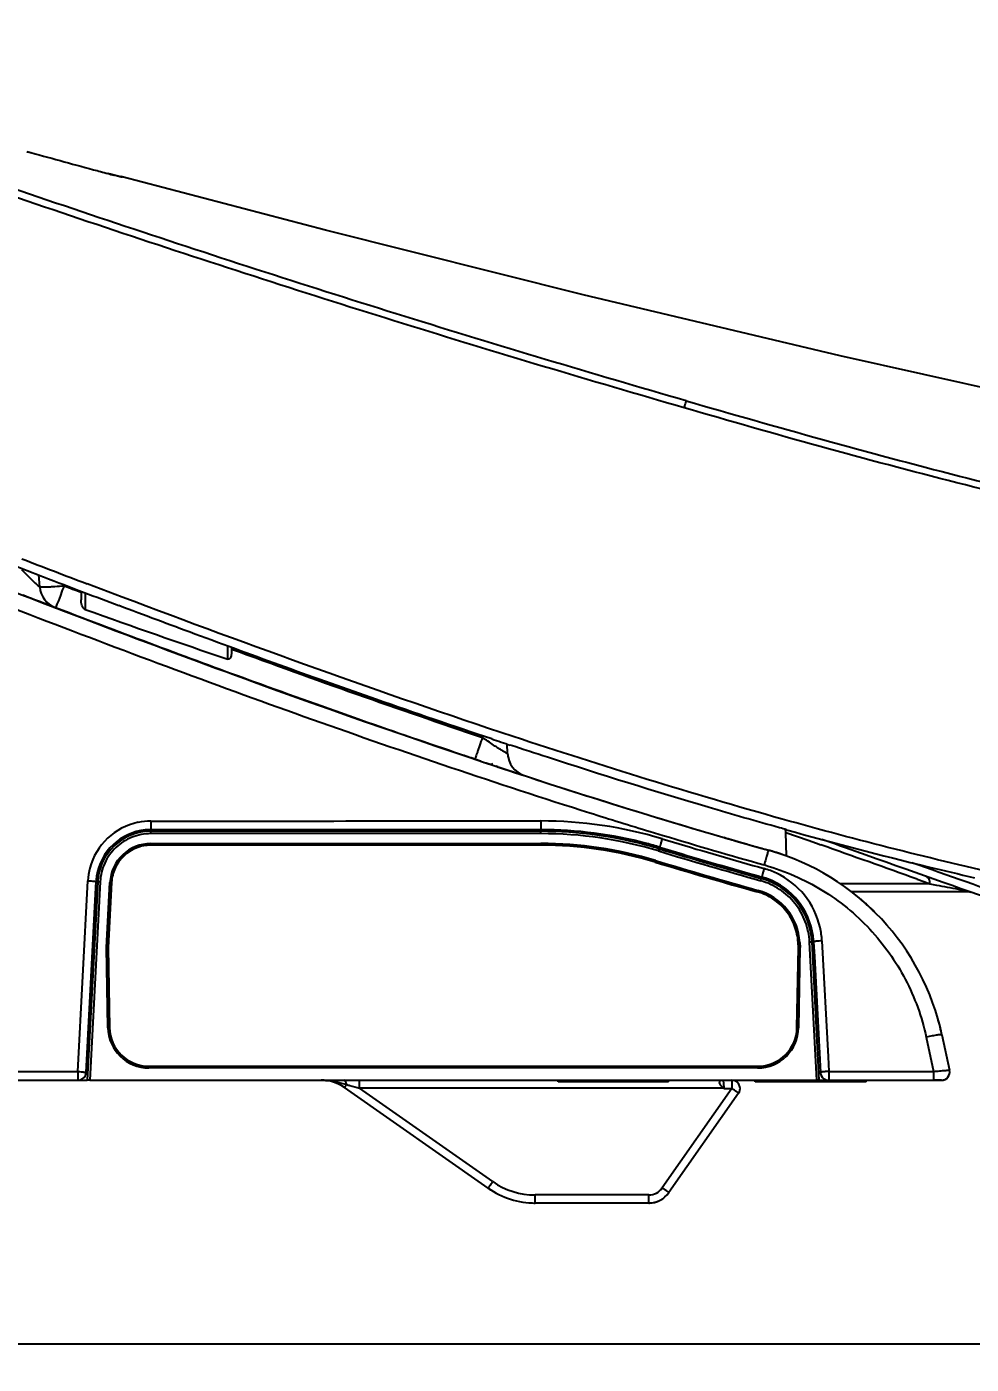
# Model space of a CAD drawing. Header units: millimetres. Extents: x 50 to 1286, y 47 to 781.
# Drawn here: x 131.9 to 247.3, y 47.5 to 210.9 of the extents above; entities that cross this region are included whole.
import ezdxf

# ---------------------------------------------------------------- set-up
doc = ezdxf.new("R2010")
doc.units = ezdxf.units.MM
doc.header["$LTSCALE"] = 20
doc.layers.add('00_COMPONENTS', color=7, linetype='Continuous')
doc.layers.add('____', color=7, linetype='Continuous')
doc.styles.add('유형1', font='gbeitc.shx', dxfattribs={"height": 8})
doc.dimstyles.new('ISO-25', dxfattribs={"dimtxt": 2.5, "dimasz": 3, "dimexe": 1.25, "dimexo": 0.5, "dimgap": 1, "dimtad": 3, "dimtoh": 1, "dimdsep": 46, "dimtxsty": '유형1', "dimcen": 2.5, "dimclrd": 5, "dimclre": 5, "dimclrt": 5, "dimadec": 0, "dimazin": 0, "dimtfac": 1, "dimtmove": 0, "dimatfit": 3, "dimfxl": 1, "dimarcsym": 0})

# ---------------------------------------------------------------- blocks, each defined once
blk = doc.blocks.new('*D1')
at = {"layer": '____', "color": 2, "lineweight": -2}
for p, q in [((582.05, 95.19), (582.05, 47.5)), ((50.09, 82.24), (50.09, 47.5)), ((56.09, 50), (576.05, 50))]:
    blk.add_line(p, q, dxfattribs=at)
at = {"layer": '____', "color": 2}
for points in [[(56.09, 51), (56.09, 49), (50.09, 50)], [(576.05, 51), (576.05, 49), (582.05, 50)]]:
    blk.add_solid(points, dxfattribs=at)
at = {"layer": 'Defpoints', "color": 0}
for p in [(582.05, 96.19), (50.09, 83.24), (582.05, 50)]:
    blk.add_point(p, dxfattribs=at)
at = {"layer": '____', "color": 2, "insert": (316.07, 55), "char_height": 8, "attachment_point": 5, "style": '유형1'}
blk.add_mtext('532', dxfattribs=at)

msp = doc.modelspace()

# ---------------------------------------------------------------- linework, layer by layer
at = {"layer": '00_COMPONENTS', "color": 7, "linetype": 'Continuous'}
for p, q in [((131.937, 195.622), (132.021, 195.599)), ((132.021, 195.599), (132.846, 195.373)), ((143.585, 192.544), (143.585, 192.544)), ((133.521, 142.441), (133.393, 143.906)), ((138.583, 141.913), (138.583, 141.742)), ((138.583, 141.913), (138.583, 141.742)), ((138.583, 141.742), (138.583, 140.854)), ((138.583, 141.742), (138.583, 140.854)), ((136.353, 139.549), (135.436, 139.901)), ((156.966, 135.03), (156.965, 134.85)), ((190.66, 122.087), (190.598, 123.256)), ((187.346, 121.171), (186.662, 121.4)), ((188.659, 120.733), (189.003, 120.619)), ((188.743, 120.705), (189.233, 120.543)), ((189.233, 120.543), (189.457, 120.469)), ((189.457, 120.469), (189.234, 120.542)), ((190.34, 120.176), (190.822, 120.017)), ((192.689, 119.404), (192.722, 119.393)), ((147.094, 112.792), (194.729, 112.792)), ((194.729, 112.592), (147.094, 112.592)), ((147.094, 111.092), (194.729, 111.092)), ((217.137, 111.825), (217.136, 111.825)), ((217.184, 111.811), (217.137, 111.825)), ((224.714, 109.571), (224.663, 112.459)), ((194.729, 110.892), (147.108, 110.892)), ((139.182, 83.14), (140.403, 106.443)), ((140.603, 106.432), (139.333, 82.192)), ((141.683, 98.384), (142.101, 106.354)), ((142.301, 106.343), (141.884, 98.397)), ((221.599, 107.045), (221.71, 107.014)), ((246.654, 105.192), (232.653, 105.192)), ((246.965, 105.192), (246.654, 105.192)), ((141.855, 88.605), (141.685, 98.384)), ((141.884, 98.397), (142.055, 88.608)), ((226.01, 88.608), (226.181, 98.397)), ((226.181, 98.397), (226.149, 98.994)), ((226.38, 98.384), (226.21, 88.605)), ((226.349, 99.004), (226.382, 98.384)), ((228.732, 82.192), (227.847, 99.083)), ((228.047, 99.093), (228.14, 97.318)), ((228.14, 97.318), (228.883, 83.14)), ((139.709, 93.192), (139.909, 93.192)), ((139.909, 93.192), (139.71, 93.203)), ((243.721, 87.736), (244.656, 83.403)), ((146.855, 83.892), (221.21, 83.892)), ((221.21, 83.692), (146.855, 83.692)), ((109.801, 82.192), (138.184, 82.192)), ((138.184, 82.192), (139.333, 82.192)), ((139.632, 82.192), (139.333, 82.192)), ((139.632, 82.192), (228.437, 82.192)), ((196.828, 81.992), (196.828, 82.192)), ((197.028, 81.992), (196.828, 81.992)), ((199.897, 81.992), (197.028, 81.992)), ((200.44, 81.992), (199.897, 81.992)), ((202.057, 81.992), (200.44, 81.992)), ((202.328, 81.992), (202.057, 81.992)), ((202.328, 81.992), (202.328, 82.192)), ((202.528, 81.992), (202.328, 81.992)), ((208.138, 81.992), (202.528, 81.992)), ((208.333, 81.992), (208.138, 81.992)), ((208.563, 81.992), (208.333, 81.992)), ((210.163, 81.992), (208.563, 81.992)), ((210.328, 81.992), (210.163, 81.992)), ((210.328, 81.992), (210.328, 82.192)), ((210.328, 81.992), (210.328, 82.192)), ((216.528, 82.192), (216.543, 81.909)), ((220.908, 81.992), (220.908, 82.192)), ((220.908, 81.992), (220.908, 82.192)), ((220.909, 81.992), (220.908, 81.992)), ((220.948, 81.992), (220.909, 81.992)), ((220.948, 81.992), (220.948, 82.192)), ((220.948, 81.992), (220.948, 82.192)), ((221.148, 81.992), (220.948, 81.992)), ((224.017, 81.992), (221.148, 81.992)), ((224.56, 81.992), (224.017, 81.992)), ((226.177, 81.992), (224.56, 81.992)), ((226.448, 81.992), (226.177, 81.992)), ((226.448, 81.992), (226.448, 82.192)), ((226.648, 81.992), (226.448, 81.992)), ((232.258, 81.992), (226.648, 81.992)), ((228.732, 82.192), (228.437, 82.192)), ((228.732, 82.192), (229.881, 82.192)), ((229.881, 82.192), (242.688, 82.192)), ((232.453, 81.992), (232.258, 81.992)), ((232.683, 81.992), (232.453, 81.992)), ((234.283, 81.992), (232.683, 81.992)), ((234.448, 81.992), (234.283, 81.992)), ((234.448, 81.992), (234.448, 82.192)), ((234.448, 81.992), (234.448, 82.192)), ((243.678, 82.192), (242.688, 82.192)), ((242.688, 82.192), (243.678, 82.192)), ((243.678, 82.192), (243.167, 82.192)), ((243.546, 82.192), (243.678, 82.192)), ((188.3, 69.001), (170.752, 81.288)), ((218.881, 80.619), (210.375, 68.472)), ((217.083, 81.175), (217.055, 81.21)), ((207.918, 67.192), (194.035, 67.192))]:
    msp.add_line(p, q, dxfattribs=at)
at = {"layer": '00_COMPONENTS', "color": 9, "linetype": 'Continuous'}
for p, q in [((143.585, 192.544), (143.585, 192.479)), ((136.501, 142.54), (136.486, 142.712)), ((143.571, 141.205), (139.328, 142.814)), ((139.086, 141.722), (139.086, 140.854)), ((139.086, 140.854), (139.086, 139.691)), ((156.485, 133.618), (156.485, 135.206)), ((187.588, 124.065), (187.578, 124.261)), ((225.051, 113.847), (224.191, 114.087)), ((194.732, 112.31), (147.095, 112.309)), ((208.087, 112.566), (209.666, 112.088)), ((209.537, 111.671), (210.936, 111.25)), ((224.663, 112.459), (227.376, 111.495)), ((227.376, 111.495), (228.382, 111.137)), ((228.382, 111.137), (228.915, 110.948)), ((138.182, 83.247), (139.405, 106.55)), ((140.902, 106.417), (139.632, 82.192)), ((140.903, 106.433), (140.902, 106.417)), ((240.705, 106.73), (241.501, 106.445)), ((241.501, 106.445), (242.256, 106.175)), ((242.256, 106.175), (231.287, 106.175)), ((227.553, 99.067), (227.552, 99.087)), ((228.437, 82.192), (227.553, 99.067)), ((229.06, 99.211), (229.802, 85.028)), ((139.684, 92.718), (139.884, 92.718)), ((228.181, 92.718), (228.381, 92.718)), ((241.802, 87.448), (242.706, 83.26)), ((139.3, 85.388), (139.5, 85.388)), ((228.565, 85.388), (228.765, 85.388)), ((229.802, 85.028), (229.894, 83.258)), ((138.182, 83.247), (138.184, 82.192)), ((172.582, 81.21), (172.582, 82.192)), ((197.028, 81.992), (197.028, 82.192)), ((199.897, 81.992), (199.897, 82.192)), ((200.44, 81.992), (200.44, 82.192)), ((202.057, 81.992), (202.057, 82.192)), ((202.528, 82.192), (202.528, 81.992)), ((208.138, 82.192), (208.138, 81.992)), ((208.333, 82.192), (208.333, 81.992)), ((208.563, 81.992), (208.563, 82.192)), ((210.163, 81.992), (210.163, 82.192)), ((217.003, 82.192), (217.071, 81.321)), ((218.062, 82.192), (218.062, 81.175)), ((221.148, 81.992), (221.148, 82.192)), ((224.017, 81.992), (224.017, 82.192)), ((224.56, 81.992), (224.56, 82.192)), ((226.177, 81.992), (226.177, 82.192)), ((226.648, 82.192), (226.648, 81.992)), ((229.894, 83.258), (242.706, 83.26)), ((232.258, 82.192), (232.258, 81.992)), ((232.453, 82.192), (232.453, 81.992)), ((232.683, 81.992), (232.683, 82.192)), ((234.283, 81.992), (234.283, 82.192)), ((188.873, 69.802), (172.582, 81.21)), ((217.055, 81.21), (172.582, 81.21)), ((218.062, 81.175), (209.556, 69.028)), ((217.071, 81.321), (217.083, 81.175)), ((217.083, 81.175), (218.062, 81.175)), ((207.918, 68.175), (194.035, 68.175)), ((194.035, 67.192), (194.035, 68.175)), ((207.918, 67.192), (207.918, 68.175))]:
    msp.add_line(p, q, dxfattribs=at)
at = {"layer": '00_COMPONENTS', "color": 7, "linetype": 'Continuous'}
for points in [[(142.543, 192.743), (142.494, 192.756), (142.443, 192.769), (142.391, 192.783), (142.338, 192.797), (142.285, 192.811), (142.23, 192.825), (142.173, 192.84), (142.116, 192.855), (142.058, 192.871), (141.999, 192.887), (141.939, 192.903), (141.878, 192.919), (141.84, 192.929)], [(142.935, 192.64), (142.896, 192.65), (142.856, 192.661), (142.815, 192.672), (142.773, 192.683), (142.729, 192.694), (142.684, 192.706), (142.638, 192.718), (142.591, 192.73), (142.543, 192.743)], [(143.552, 192.485), (143.552, 192.485), (143.55, 192.485), (143.547, 192.486), (143.542, 192.487), (143.536, 192.488), (143.528, 192.49), (143.52, 192.492), (143.51, 192.494), (143.499, 192.497), (143.487, 192.5), (143.474, 192.503), (143.46, 192.506), (143.445, 192.51), (143.429, 192.514), (143.411, 192.518), (143.393, 192.523), (143.373, 192.528), (143.352, 192.533), (143.33, 192.539), (143.306, 192.545), (143.282, 192.551), (143.256, 192.557), (143.23, 192.564), (143.202, 192.571), (143.173, 192.579), (143.142, 192.587), (143.111, 192.595), (143.078, 192.603), (143.044, 192.612), (143.009, 192.621), (142.973, 192.631), (142.935, 192.64)], [(498.049, 129.245), (475.25, 130.967), (451.685, 133.16), (427.266, 135.852), (401.731, 139.102), (375.127, 142.935), (347.849, 147.316), (320.063, 152.222), (291.484, 157.712), (261.95, 163.836), (231.295, 170.653), (199.887, 178.1), (168.42, 186.005), (143.585, 192.544)]]:
    msp.add_lwpolyline(points, dxfattribs=at)
for centre, radius, start, end in [((845.595, 2797.698), 2698.168, 254.662917, 254.842275), ((242.107, 569.755), 389.938, 254.83294, 255.10003), ((202.426, 420.54), 235.537, 255.09478, 255.28166), ((143.508, 192.254), 0.3, 74.97197, 114.56674), ((734.809, 1703.022), 1671.097, 248.790333, 248.928474), ((136.509, 142.702), 3, 185.00133, 249.02827), ((715.847, 1653.791), 1618.34, 248.928239, 249.115478), ((697.248, 1605.056), 1566.177, 249.115626, 249.281639), ((136.509, 142.702), 3, 241.89092, 249.02518), ((502.462, 1152.822), 1076.326, 250.268753, 251.249804), ((485.62, 1013.91), 938.249, 251.552851, 251.698879), ((488.238, 1021.721), 949.487, 251.52449, 251.644574), ((193.712, 121.173), 5, 183, 185.38175), ((193.712, 121.173), 5, 183, 185.38175), ((193.656, 122.244), 3, 183, 190.65241), ((193.656, 122.244), 3, 183.00114, 251.87717), ((478.253, 991.588), 917.743, 251.658407, 251.873074), ((477.201, 988.384), 914.371, 251.697905, 251.873313), ((475.945, 984.559), 910.345, 251.747637, 251.87132), ((432.224, 848.882), 767.799, 251.824258, 253.73169), ((147.094, 106.092), 6.7, 95.81706, 171.17108), ((147.094, 106.092), 6.7, 90, 95.81706), ((194.729, 62.592), 50.2, 75.0598, 90), ((223.663, 112.441), 1, 1.00034, 22.95264), ((366.828, 621.391), 528.087, 254.39279, 256.32991), ((147.094, 106.092), 6.5, 90, 177), ((147.094, 106.092), 5, 90, 177), ((194.729, 62.592), 50, 74.31239, 90), ((194.729, 62.592), 48.5, 73.20191, 90), ((194.729, 62.592), 50.2, 73.20191, 75.0598), ((398.249, 734.492), 648.472, 253.782066, 253.948547), ((396.195, 727.394), 641.083, 253.781126, 254.106512), ((396.354, 727.942), 641.654, 253.785632, 254.089781), ((391.84, 712.177), 625.255, 253.947512, 254.287976), ((194.727, 62.574), 48.318, 73.19572, 89.99688), ((194.729, 62.592), 50, 73.20191, 74.31239), ((401.316, 746.343), 664.278, 253.187494, 254.3084), ((402.923, 751.782), 669.749, 253.190483, 254.179984), ((390.562, 707.656), 620.557, 254.090597, 254.25138), ((389.914, 705.368), 618.179, 254.107407, 254.288963), ((214.396, 81.405), 30, 73.93591, 74.28935), ((214.396, 81.405), 30, 72.52977, 74.28935), ((214.396, 81.405), 30, 70.29007, 74.28935), ((214.396, 81.405), 30, 12.18135, 73.93591), ((402.842, 751.57), 671.423, 253.19255, 254.303973), ((401.315, 746.34), 665.775, 253.187524, 254.308435), ((348.246, 546.153), 450.589, 256.36488, 257.10685), ((147.094, 106.092), 6.7, 171.17108, 177), ((389.729, 705.67), 621.787, 254.191266, 254.311984), ((219.359, 98.638), 8.5, 3, 74.32282), ((219.359, 98.638), 8.7, 69.58856, 74.32281), ((219.359, 98.638), 8.7, 7.80469, 69.58856), ((219.359, 98.638), 7, 3, 74.32282), ((246.965, 104.192), 1, 70.59385, 90), ((214.396, 81.405), 30, 49.16403, 49.79872), ((214.396, 81.405), 30, 49.14864, 49.78223), ((214.396, 81.405), 30, 45.30674, 49.16403), ((214.396, 81.405), 30, 48.57227, 49.14901), ((214.396, 81.405), 30, 48.57227, 49.14864), ((214.396, 81.405), 30, 45.3408, 48.57227), ((214.396, 81.405), 30, 47.20253, 48.57227), ((214.396, 81.405), 30, 45.34057, 47.20253), ((219.359, 98.638), 8.7, 3, 7.80469), ((146.855, 88.692), 5, 181, 270), ((146.855, 88.692), 4.8, 181, 270), ((221.21, 88.692), 4.8, 270, 359), ((221.21, 88.692), 5, 270, 359), ((214.396, 81.405), 30, 15.09675, 15.90098), ((214.396, 81.405), 30, 12.18135, 15.88729), ((214.396, 81.405), 30, 12.18135, 15.09675), ((243.678, 83.192), 1, 270, 12.18135), ((138.184, 83.192), 1, 270, 335.56762), ((138.184, 83.192), 1, 335.56762, 357), ((167.884, 77.192), 5, 55, 90), ((218.062, 81.192), 1, 10.13889, 90), ((218.062, 81.192), 1, 10.13889, 90), ((229.881, 83.192), 1, 183, 192.66668), ((229.881, 83.192), 1, 183, 192.66668), ((229.881, 83.192), 1, 192.66668, 204.14369), ((229.881, 83.192), 1, 192.66668, 234.67624), ((229.881, 83.192), 1, 204.14369, 260.33335), ((229.881, 83.192), 1, 234.67624, 244.95956), ((229.881, 83.192), 1, 244.95956, 260.33335), ((229.881, 83.192), 1, 260.33335, 270), ((229.881, 83.192), 1, 260.33335, 270), ((243.678, 83.192), 1, 270, 281.35348), ((243.678, 83.192), 1, 281.35348, 311.14988), ((218.062, 81.192), 1, 325, 10.13889), ((218.062, 81.192), 1, 325, 328.47222), ((194.035, 77.192), 10, 235, 236.94451), ((194.035, 77.192), 10, 235, 270), ((194.035, 77.192), 10, 268.05559, 270), ((207.918, 70.192), 3, 270, 325), ((207.918, 70.192), 3, 270, 272.26581), ((207.918, 70.192), 3, 270, 272.26592), ((207.918, 70.192), 3, 270, 272.26626), ((207.918, 70.192), 3, 272.26626, 295.60991), ((207.918, 70.192), 3, 272.26592, 293.9413), ((207.918, 70.192), 3, 292.91648, 295.60927), ((207.918, 70.192), 3, 293.9413, 295.60984), ((207.918, 70.192), 3, 295.60927, 297.42696), ((207.918, 70.192), 3, 295.60984, 296.06394), ((207.918, 70.192), 3, 295.60991, 296.06399), ((207.918, 70.192), 3, 299.71641, 299.91613), ((207.918, 70.192), 3, 299.79117, 301.98315), ((207.918, 70.192), 3, 299.91603, 301.98883), ((207.918, 70.192), 3, 299.91613, 301.9888), ((207.918, 70.192), 3, 301.98315, 304.37439), ((207.918, 70.192), 3, 301.98883, 302.17139), ((207.918, 70.192), 3, 301.9888, 302.17129), ((207.918, 70.192), 3, 302.17129, 304.44134), ((207.918, 70.192), 3, 306.71953, 307.09915), ((207.918, 70.192), 3, 307.09915, 308.42297), ((207.918, 70.192), 3, 322.86677, 325), ((207.918, 70.192), 3, 322.86774, 325), ((207.918, 70.192), 3, 322.86726, 323.0593), ((207.918, 70.192), 3, 323.0593, 325)]:
    msp.add_arc(centre, radius, start, end, dxfattribs=at)
at = {"layer": '00_COMPONENTS', "color": 9, "linetype": 'Continuous'}
for centre, radius, start, end in [((842.797, 1989.538), 1976.173, 248.898028, 249.146732), ((553.716, 1212.511), 1148.375, 249.788313, 251.408246), ((234.901, 191.084), 82.037, 234.77903, 235.07256), ((433.253, 852.106), 773.058, 252.493501, 253.066199), ((147.098, 106.144), 7.704, 101.72216, 165.24989), ((147.098, 106.145), 7.702, 90.01244, 101.7208), ((194.745, 62.634), 51.22, 73.21353, 90.00775), ((194.734, 62.606), 49.704, 73.20517, 90.00253), ((401.454, 746.812), 663.067, 253.187303, 254.298034), ((399.534, 740.625), 657.025, 253.318674, 254.322758), ((401.254, 746.274), 664.475, 253.190656, 254.311789), ((-1248.26, -4037.54), 4403.634, 70.237503, 70.400426), ((147.111, 106.142), 7.717, 165.26291, 176.97144), ((219.367, 98.685), 9.719, 64.81918, 74.31961), ((214.452, 81.617), 27.914, 73.94706, 74.29879), ((219.375, 98.703), 9.699, 12.64733, 64.81579), ((219.377, 98.705), 9.696, 2.99689, 12.644), ((194.035, 77.175), 9, 235, 270), ((207.918, 70.175), 2, 270, 325)]:
    msp.add_arc(centre, radius, start, end, dxfattribs=at)
at = {"layer": '00_COMPONENTS', "color": 7, "linetype": 'Continuous'}
for points, knots in [([(212.471, 165.171), (200.982, 168.484), (178.073, 175.352), (143.929, 186.357), (115.656, 196.085), (93.187, 204.3), (82.032, 208.629), (76.48, 210.856)], [0, 0, 0, 0, 0.2499744, 0.499905, 0.7498894, 0.8749476, 1, 1, 1, 1]), ([(143.585, 192.479), (143.585, 192.473), (143.55, 192.491), (143.513, 192.489), (143.424, 192.517), (143.314, 192.542), (143.169, 192.58), (142.924, 192.643), (142.725, 192.695), (142.584, 192.732)], [0, 0, 0, 0, 0.0164236, 0.0658042, 0.1475556, 0.2609916, 0.404789, 0.5771368, 1, 1, 1, 1]), ([(67.696, 166.865), (78.333, 162.637), (92.053, 157.099), (107.916, 150.698), (130.431, 141.731), (174.368, 125.078), (205.132, 115.176), (222.52, 110.285)], [0, 0, 0, 0, 0.125, 0.1875, 0.25, 0.5, 1, 1, 1, 1]), ([(212.472, 165.17), (223.558, 161.974), (245.77, 155.732), (279.404, 147.885), (313.166, 141.544), (341.337, 137.492), (363.806, 134.981), (380.582, 133.469), (397.298, 132.268), (419.247, 130.924), (446.047, 129.491), (467.314, 128.642), (477.747, 128.283)], [0, 0, 0, 0, 0.1288253, 0.2575663, 0.3854881, 0.5122763, 0.57524, 0.6379161, 0.700333, 0.762364, 0.8834382, 1, 1, 1, 1]), ([(139.086, 139.691), (138.879, 139.765), (138.594, 140.196), (138.583, 140.633), (138.583, 140.854)], [0, 0, 0, 0, 0.4983571, 1, 1, 1, 1]), ([(184.926, 121.983), (177.059, 124.634), (161.744, 129.998), (144.561, 136.408), (136.353, 139.549)], [0, 0, 0, 0, 0.5465434, 1, 1, 1, 1]), ([(188.73, 123.872), (184.033, 125.438), (171.9, 129.591), (156.732, 135.073), (146.265, 138.994), (143.175, 140.163)], [0, 0, 0, 0, 0.3069981, 0.7951127, 1, 1, 1, 1]), ([(156.965, 134.85), (156.963, 134.722), (156.956, 134.469), (156.93, 134.155), (156.876, 133.914), (156.81, 133.747), (156.683, 133.602), (156.545, 133.598), (156.485, 133.618)], [0, 0, 0, 0, 0.2585123, 0.5113907, 0.6344178, 0.7542648, 0.8736624, 1, 1, 1, 1]), ([(223.892, 113.015), (220.976, 113.832), (211.487, 116.569), (200.536, 119.987), (192.514, 122.617), (190.999, 123.118)], [0, 0, 0, 0, 0.2640067, 0.8609179, 1, 1, 1, 1]), ([(266.275, 98.718), (265.854, 98.851), (261.014, 100.384), (250.809, 103.858), (237.936, 108.458), (230.024, 111.257), (229.048, 111.602)], [0, 0, 0, 0, 0.0431052, 0.4906835, 0.9382617, 1, 1, 1, 1]), ([(147.108, 110.892), (146.799, 110.893), (146.184, 110.837), (145.3, 110.574), (144.487, 110.158), (143.768, 109.593), (143.168, 108.904), (142.71, 108.115), (142.406, 107.252), (142.317, 106.647), (142.301, 106.343)], [0, 0, 0, 0, 0.1274771, 0.2520668, 0.376914, 0.5013961, 0.6258046, 0.7504642, 0.8747287, 1, 1, 1, 1]), ([(226.149, 98.994), (226.131, 99.347), (226.04, 100.05), (225.639, 101.403), (224.758, 102.954), (223.438, 104.156), (222.206, 104.845), (221.54, 105.088), (221.199, 105.184)], [0, 0, 0, 0, 0.1259488, 0.250483, 0.4998396, 0.749402, 0.8741649, 1, 1, 1, 1]), ([(217.055, 81.21), (217.031, 81.241), (216.972, 81.296), (216.87, 81.388), (216.764, 81.503), (216.656, 81.633), (216.576, 81.767), (216.546, 81.863), (216.543, 81.909)], [0, 0, 0, 0, 0.1353894, 0.2707096, 0.4706526, 0.6642307, 0.8442515, 1, 1, 1, 1])]:
    msp.add_open_spline(points, degree=3, knots=knots, dxfattribs=at)
at = {"layer": '00_COMPONENTS', "color": 9, "linetype": 'Continuous'}
for points, knots in [([(212.223, 164.318), (200.725, 167.631), (177.8, 174.499), (143.63, 185.508), (115.336, 195.242), (92.846, 203.466), (81.678, 207.801), (76.119, 210.032)], [0, 0, 0, 0, 0.2499332, 0.4998339, 0.7498083, 0.8748868, 1, 1, 1, 1]), ([(66.957, 165.111), (72.491, 162.912), (83.547, 158.485), (100.108, 151.79), (116.687, 145.135), (138.877, 136.479), (166.784, 126.091), (189.347, 118.436), (200.706, 114.854)], [0, 0, 0, 0, 0.1249953, 0.2499897, 0.3749852, 0.4999839, 0.7499876, 1, 1, 1, 1]), ([(212.471, 165.171), (212.461, 165.139), (212.38, 164.856), (212.297, 164.574), (212.224, 164.322)], [0, 0, 0, 0, 0.1119909, 1, 1, 1, 1]), ([(477.336, 127.494), (466.965, 127.855), (445.825, 128.735), (419.196, 130.078), (397.382, 131.42), (375.068, 133.042), (352.596, 135.285), (330.047, 138.246), (307.378, 141.784), (284.762, 145.968), (262.299, 150.996), (239.926, 156.465), (223.274, 161.079), (212.224, 164.322)], [0, 0, 0, 0, 0.115943, 0.2363925, 0.2978909, 0.3601103, 0.4863533, 0.5501345, 0.6141797, 0.7426837, 0.8070065, 0.8713371, 1, 1, 1, 1]), ([(133.521, 142.441), (133.523, 142.417), (133.364, 142.545), (133.27, 142.627), (132.984, 142.892), (132.699, 143.167), (132.37, 143.49), (131.917, 143.943), (131.574, 144.292), (131.345, 144.528)], [0, 0, 0, 0, 0.0235371, 0.1031019, 0.2212689, 0.3617389, 0.5142749, 0.6736527, 1, 1, 1, 1]), ([(136.501, 142.54), (136.122, 142.507), (135.571, 142.464), (134.871, 142.423), (134.423, 142.403), (134.064, 142.395), (133.775, 142.393), (133.634, 142.411), (133.523, 142.419), (133.521, 142.441)], [0, 0, 0, 0, 0.381543, 0.5537852, 0.7046067, 0.8284375, 0.9208236, 0.9781984, 1, 1, 1, 1]), ([(136.501, 142.54), (136.336, 142.213), (136.159, 141.71), (135.937, 141.075), (135.775, 140.679), (135.641, 140.367), (135.54, 140.114), (135.505, 139.987), (135.454, 139.894), (135.436, 139.901)], [0, 0, 0, 0, 0.3849674, 0.5583451, 0.7088469, 0.831801, 0.9227358, 0.9787681, 1, 1, 1, 1]), ([(187.588, 124.065), (187.472, 123.72), (187.304, 123.221), (187.088, 122.589), (186.95, 122.191), (186.837, 121.868), (186.76, 121.647), (186.711, 121.521), (186.689, 121.453), (186.671, 121.427), (186.666, 121.398), (186.662, 121.4)], [0, 0, 0, 0, 0.3865097, 0.5599164, 0.7105575, 0.8336389, 0.9246761, 0.9572016, 0.9807429, 0.9950688, 1, 1, 1, 1]), ([(189.703, 122.628), (189.566, 122.716), (188.97, 123.106), (188.383, 123.509), (187.932, 123.823)], [0, 0, 0, 0, 0.2278973, 1, 1, 1, 1]), ([(190.66, 122.087), (190.661, 122.065), (190.505, 122.139), (190.384, 122.205), (190.05, 122.405), (189.832, 122.545), (189.703, 122.628)], [0, 0, 0, 0, 0.0602021, 0.2596651, 0.5827281, 1, 1, 1, 1]), ([(147.096, 113.847), (147.096, 113.714), (147.096, 113.52), (147.095, 113.273), (147.096, 113.113), (147.093, 112.986), (147.101, 112.88), (147.085, 112.836), (147.101, 112.792), (147.094, 112.792)], [0, 0, 0, 0, 0.3779096, 0.5514385, 0.7037739, 0.8292595, 0.9225834, 0.9802637, 1, 1, 1, 1]), ([(194.738, 113.853), (194.738, 113.72), (194.738, 113.525), (194.737, 113.276), (194.737, 113.115), (194.732, 112.988), (194.738, 112.881), (194.724, 112.836), (194.736, 112.792), (194.729, 112.792)], [0, 0, 0, 0, 0.3773972, 0.5509123, 0.7033248, 0.828933, 0.9223826, 0.980167, 1, 1, 1, 1]), ([(280.846, 102.01), (276.134, 102.636), (266.731, 104.078), (248.064, 107.78), (234.22, 111.296), (225.051, 113.847)], [0, 0, 0, 0, 0.2498268, 0.4997918, 1, 1, 1, 1]), ([(147.095, 112.309), (146.703, 112.309), (145.917, 112.234), (144.782, 111.901), (143.73, 111.361), (142.8, 110.632), (142.023, 109.74), (141.43, 108.719), (141.039, 107.604), (140.923, 106.824), (140.903, 106.433)], [0, 0, 0, 0, 0.1250895, 0.2501626, 0.375212, 0.5002295, 0.6252126, 0.7501638, 0.8750885, 1, 1, 1, 1]), ([(147.095, 112.309), (147.095, 112.345), (147.095, 112.398), (147.095, 112.465), (147.095, 112.508), (147.094, 112.542), (147.095, 112.566), (147.094, 112.579), (147.095, 112.586), (147.094, 112.589), (147.095, 112.592), (147.094, 112.592)], [0, 0, 0, 0, 0.3867709, 0.5595966, 0.7103591, 0.8335974, 0.9249128, 0.9575441, 0.9810529, 0.9952426, 1, 1, 1, 1]), ([(194.732, 112.31), (194.732, 112.347), (194.732, 112.399), (194.731, 112.466), (194.731, 112.508), (194.731, 112.542), (194.731, 112.566), (194.73, 112.579), (194.73, 112.586), (194.729, 112.589), (194.73, 112.592), (194.729, 112.592)], [0, 0, 0, 0, 0.3871389, 0.5599392, 0.710602, 0.833713, 0.9249145, 0.9575049, 0.9809897, 0.9951797, 1, 1, 1, 1]), ([(209.537, 111.671), (209.499, 111.543), (209.442, 111.355), (209.372, 111.117), (209.325, 110.962), (209.292, 110.838), (209.255, 110.738), (209.256, 110.691), (209.23, 110.652), (209.237, 110.65)], [0, 0, 0, 0, 0.3771918, 0.5507125, 0.7031694, 0.8288388, 0.9223452, 0.980167, 1, 1, 1, 1]), ([(209.096, 110.19), (209.106, 110.225), (209.122, 110.275), (209.141, 110.339), (209.154, 110.379), (209.164, 110.411), (209.171, 110.434), (209.175, 110.446), (209.177, 110.453), (209.179, 110.456), (209.179, 110.459), (209.179, 110.459)], [0, 0, 0, 0, 0.3873306, 0.5601329, 0.7107624, 0.8338242, 0.9249767, 0.9575467, 0.981015, 0.9951926, 1, 1, 1, 1]), ([(222.519, 110.284), (222.517, 110.285), (222.517, 110.265), (222.505, 110.248), (222.495, 110.202), (222.468, 110.117), (222.426, 109.968), (222.363, 109.75), (222.287, 109.483), (222.166, 109.057), (222.071, 108.721), (222.006, 108.489)], [0, 0, 0, 0, 0.0048248, 0.0190941, 0.0425801, 0.0750468, 0.1659571, 0.2889196, 0.4394917, 0.6129246, 1, 1, 1, 1]), ([(221.994, 108.042), (221.957, 107.913), (221.904, 107.724), (221.838, 107.484), (221.793, 107.328), (221.763, 107.203), (221.727, 107.102), (221.729, 107.055), (221.703, 107.016), (221.709, 107.014)], [0, 0, 0, 0, 0.3769816, 0.5505137, 0.703023, 0.8287615, 0.9223292, 0.9801864, 1, 1, 1, 1]), ([(222.171, 108.442), (224.582, 107.748), (229.242, 105.7), (235.139, 100.884), (239.545, 94.68), (241.273, 89.898), (241.802, 87.448)], [0, 0, 0, 0, 0.2502023, 0.5002681, 0.7501941, 1, 1, 1, 1]), ([(266.581, 99.663), (262.123, 101.065), (253.269, 104.059), (244.462, 107.184), (240.059, 108.748)], [0, 0, 0, 0, 0.4999938, 1, 1, 1, 1]), ([(139.405, 106.55), (139.533, 106.543), (139.768, 106.528), (140.047, 106.505), (140.224, 106.484), (140.321, 106.471), (140.367, 106.458), (140.404, 106.45), (140.404, 106.443)], [0, 0, 0, 0, 0.3802378, 0.7040314, 0.8281126, 0.9204307, 0.9779924, 1, 1, 1, 1]), ([(140.903, 106.433), (140.865, 106.435), (140.809, 106.437), (140.739, 106.439), (140.694, 106.44), (140.658, 106.439), (140.629, 106.438), (140.614, 106.436), (140.603, 106.435), (140.603, 106.432)], [0, 0, 0, 0, 0.3811352, 0.5532541, 0.7042184, 0.8282255, 0.920629, 0.9781502, 1, 1, 1, 1]), ([(221.579, 106.552), (221.588, 106.587), (221.602, 106.638), (221.621, 106.701), (221.632, 106.742), (221.641, 106.774), (221.648, 106.797), (221.652, 106.809), (221.653, 106.816), (221.655, 106.819), (221.655, 106.822), (221.656, 106.822)], [0, 0, 0, 0, 0.3875487, 0.5603633, 0.7109672, 0.8339842, 0.9250879, 0.9576351, 0.9810822, 0.9952376, 1, 1, 1, 1]), ([(227.552, 99.087), (227.507, 99.932), (227.152, 101.621), (225.871, 103.861), (223.966, 105.605), (222.395, 106.323), (221.579, 106.552)], [0, 0, 0, 0, 0.249773, 0.4997014, 0.7497943, 1, 1, 1, 1]), ([(242.256, 106.175), (242.273, 106.37), (242.213, 106.763), (241.91, 107.041), (241.744, 107.1)], [0, 0, 0, 0, 0.5273588, 1, 1, 1, 1]), ([(242.256, 106.175), (242.521, 106.127), (243.667, 105.919), (244.812, 105.703), (245.69, 105.524)], [0, 0, 0, 0, 0.2305422, 1, 1, 1, 1]), ([(245.69, 105.524), (245.814, 105.499), (246.072, 105.445), (246.389, 105.378), (246.697, 105.304), (246.822, 105.279), (247.073, 105.196), (246.984, 105.192), (246.965, 105.192)], [0, 0, 0, 0, 0.2644296, 0.547159, 0.701694, 0.878375, 0.9601805, 1, 1, 1, 1]), ([(227.552, 99.087), (227.589, 99.089), (227.644, 99.091), (227.714, 99.092), (227.758, 99.092), (227.794, 99.091), (227.822, 99.09), (227.836, 99.087), (227.847, 99.085), (227.847, 99.083)], [0, 0, 0, 0, 0.381552, 0.5533676, 0.7038883, 0.8274626, 0.9195918, 0.9771788, 1, 1, 1, 1]), ([(229.06, 99.211), (228.931, 99.205), (228.692, 99.19), (228.409, 99.164), (228.229, 99.141), (228.131, 99.126), (228.083, 99.112), (228.046, 99.101), (228.047, 99.093)], [0, 0, 0, 0, 0.3784327, 0.7019735, 0.8262602, 0.91891, 0.976951, 1, 1, 1, 1]), ([(243.721, 87.736), (243.718, 87.75), (243.646, 87.752), (243.552, 87.752), (243.367, 87.732), (243.135, 87.7), (242.848, 87.653), (242.398, 87.572), (242.045, 87.5), (241.802, 87.448)], [0, 0, 0, 0, 0.0226566, 0.0799561, 0.1716158, 0.2948865, 0.4452318, 0.6177432, 1, 1, 1, 1]), ([(242.706, 83.26), (242.954, 83.286), (243.314, 83.321), (243.772, 83.362), (244.064, 83.386), (244.299, 83.399), (244.489, 83.416), (244.579, 83.404), (244.653, 83.416), (244.656, 83.403)], [0, 0, 0, 0, 0.3821088, 0.5543251, 0.7053159, 0.829414, 0.9219151, 0.9793458, 1, 1, 1, 1]), ([(138.182, 83.247), (138.31, 83.25), (138.496, 83.233), (138.731, 83.208), (138.882, 83.193), (139.002, 83.185), (139.101, 83.159), (139.142, 83.162), (139.182, 83.133), (139.182, 83.14)], [0, 0, 0, 0, 0.380363, 0.5536782, 0.7048803, 0.8290004, 0.9217343, 0.9799787, 1, 1, 1, 1]), ([(167.884, 82.192), (168.254, 82.192), (168.749, 82.159), (169.237, 82.085), (169.359, 82.064)], [0, 0, 0, 0, 0.749458, 1, 1, 1, 1]), ([(169.359, 82.064), (169.499, 82.04), (170.058, 81.932), (170.607, 81.778), (171.015, 81.65)], [0, 0, 0, 0, 0.2486763, 1, 1, 1, 1]), ([(171.015, 81.65), (171.002, 81.725), (170.977, 81.832), (170.928, 81.964), (170.87, 82.087), (170.783, 82.192), (170.705, 82.192)], [0, 0, 0, 0, 0.3532322, 0.5065375, 0.6419009, 1, 1, 1, 1]), ([(229.894, 83.258), (229.765, 83.262), (229.577, 83.245), (229.34, 83.218), (229.187, 83.201), (229.065, 83.192), (228.965, 83.163), (228.922, 83.167), (228.883, 83.133), (228.883, 83.14)], [0, 0, 0, 0, 0.378863, 0.5519779, 0.7031807, 0.8274595, 0.9205455, 0.9793502, 1, 1, 1, 1]), ([(229.894, 83.258), (229.906, 83.125), (229.897, 82.875), (229.889, 82.578), (229.892, 82.389), (229.884, 82.282), (229.882, 82.236), (229.874, 82.192), (229.881, 82.192)], [0, 0, 0, 0, 0.3765863, 0.702646, 0.8282124, 0.9218085, 0.9798889, 1, 1, 1, 1]), ([(242.706, 83.26), (242.706, 83.126), (242.706, 82.93), (242.703, 82.68), (242.702, 82.518), (242.697, 82.389), (242.7, 82.282), (242.686, 82.236), (242.695, 82.192), (242.688, 82.192)], [0, 0, 0, 0, 0.3767306, 0.55019, 0.7026581, 0.8283862, 0.9219784, 0.9799138, 1, 1, 1, 1]), ([(170.752, 81.288), (170.752, 81.288), (170.754, 81.291), (170.758, 81.294), (170.764, 81.302), (170.772, 81.312), (170.782, 81.326), (170.8, 81.349), (170.826, 81.386), (170.864, 81.438), (170.909, 81.501), (170.96, 81.572), (170.996, 81.623), (171.015, 81.65)], [0, 0, 0, 0, 0.0044562, 0.0172173, 0.0383536, 0.0678075, 0.105461, 0.1511849, 0.2661114, 0.4108586, 0.5832063, 0.7806268, 1, 1, 1, 1]), ([(171.015, 81.65), (171.145, 81.613), (171.667, 81.467), (172.189, 81.32), (172.582, 81.21)], [0, 0, 0, 0, 0.2477118, 1, 1, 1, 1]), ([(218.881, 80.619), (218.88, 80.617), (218.872, 80.624), (218.862, 80.628), (218.841, 80.642), (218.814, 80.659), (218.779, 80.682), (218.738, 80.709), (218.69, 80.741), (218.615, 80.792), (218.508, 80.865), (218.369, 80.961), (218.218, 81.065), (218.114, 81.138), (218.062, 81.175)], [0, 0, 0, 0, 0.0049991, 0.0194096, 0.0432016, 0.0761679, 0.1180001, 0.1683089, 0.2266308, 0.2924057, 0.4437639, 0.6166169, 0.8044047, 1, 1, 1, 1]), ([(188.3, 69.001), (188.3, 69), (188.302, 69.002), (188.304, 69.004), (188.308, 69.009), (188.315, 69.019), (188.328, 69.036), (188.347, 69.062), (188.372, 69.095), (188.401, 69.135), (188.434, 69.182), (188.487, 69.255), (188.561, 69.36), (188.659, 69.497), (188.764, 69.646), (188.836, 69.75), (188.873, 69.802)], [0, 0, 0, 0, 0.001299, 0.0049302, 0.0109324, 0.0193019, 0.0430763, 0.0760228, 0.1178467, 0.1681403, 0.2264418, 0.2921875, 0.4434868, 0.6163306, 0.8041978, 1, 1, 1, 1]), ([(210.375, 68.472), (210.374, 68.47), (210.367, 68.476), (210.356, 68.48), (210.335, 68.495), (210.308, 68.511), (210.273, 68.534), (210.232, 68.562), (210.184, 68.594), (210.109, 68.645), (210.003, 68.718), (209.863, 68.814), (209.713, 68.918), (209.609, 68.991), (209.556, 69.028)], [0, 0, 0, 0, 0.0050054, 0.0194242, 0.0432407, 0.0762295, 0.1180971, 0.1684341, 0.2267767, 0.2925581, 0.4438984, 0.6167166, 0.8044577, 1, 1, 1, 1])]:
    msp.add_open_spline(points, degree=3, knots=knots, dxfattribs=at)
for points in [[(138.583, 141.742), (137.888, 142.008), (137.195, 142.273), (136.501, 142.54)], [(191.352, 124.165), (175.299, 129.479), (159.388, 135.227), (143.571, 141.205)], [(224.191, 114.087), (213.165, 117.172), (202.222, 120.566), (191.352, 124.165)], [(147.096, 113.847), (162.977, 113.849), (178.857, 113.851), (194.738, 113.853)], [(109.799, 83.245), (119.26, 83.245), (128.721, 83.246), (138.182, 83.247)]]:
    msp.add_open_spline(points, degree=3, dxfattribs=at)
at = {"layer": '00_COMPONENTS', "color": 7, "linetype": 'Continuous'}
for points in [[(134.329, 140.325), (133.371, 140.693), (132.408, 141.065), (131.439, 141.439)], [(135.436, 139.901), (135.068, 140.042), (134.699, 140.183), (134.329, 140.325)], [(186.662, 121.4), (186.086, 121.593), (185.507, 121.787), (184.926, 121.983)], [(189.003, 120.619), (189.357, 120.501), (189.711, 120.384), (190.063, 120.268)], [(224.751, 112.775), (224.465, 112.855), (224.179, 112.935), (223.892, 113.015)]]:
    msp.add_open_spline(points, degree=3, dxfattribs=at)

# ---------------------------------------------------------------- dimensions: what is measured, and where the dimension line sits
at = {"layer": '____', "color": 2}
dim = msp.add_linear_dim(base=(582.046, 50), p1=(50.087, 83.245), p2=(582.046, 96.193), text='532', dimstyle='ISO-25', override={"dimtxt": 8, "dimasz": 6, "dimexe": 2.5, "dimexo": 1, "dimtoh": 0, "dimcen": -1, "dimclrd": 2, "dimclre": 2, "dimclrt": 2}, dxfattribs=at)
dim.commit()
dim.dimension.update_dxf_attribs({"geometry": '*D1', "text_midpoint": (316.067, 55)})

doc.saveas('drawing.dxf')
